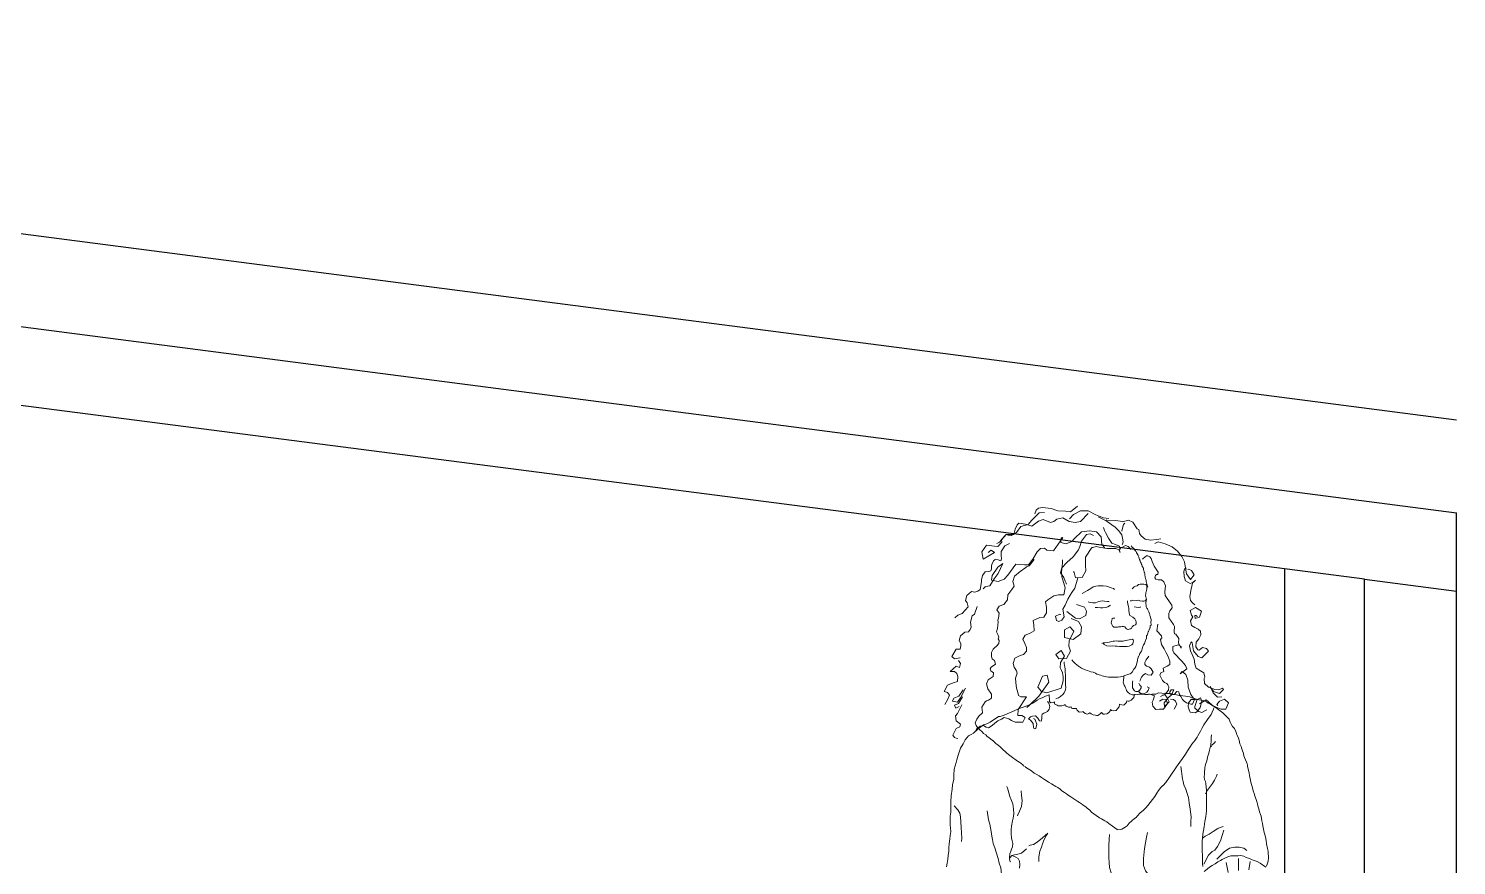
# Model space of a CAD drawing. Header units: centimetres. Extents: x 77721 to 213373, y -51694 to -17847.
# Drawn here: x 110781.8 to 110999.1, y -18732.7 to -18605.4 of the extents above; entities that cross this region are included whole.
import ezdxf

# ---------------------------------------------------------------- set-up
doc = ezdxf.new("R2010")
doc.units = ezdxf.units.CM
doc.header["$LTSCALE"] = 5
doc.header["$MEASUREMENT"] = 0
doc.layers.add('A-FURN', color=25, linetype='Continuous', lineweight=15, true_color=0xa46651)
doc.layers.add('KOTI', color=4, linetype='Continuous')

# ---------------------------------------------------------------- blocks, each defined once
blk = doc.blocks.new('PEOPLE11')
at = {"linetype": 'Continuous'}
for points in [[(-0.0264, 0.9938), (-0.0333, 0.987), (-0.0379, 0.9862), (-0.043, 0.9868), (-0.0486, 0.99), (-0.0537, 0.9891), (-0.0563, 0.987), (-0.0593, 0.9861), (-0.0658, 0.9886), (-0.0697, 0.9873), (-0.0756, 0.9829), (-0.0811, 0.9847), (-0.0868, 0.9855), (-0.0883, 0.984), (-0.09, 0.9803), (-0.091, 0.9769), (-0.0932, 0.9749), (-0.0962, 0.9751), (-0.0978, 0.9755), (-0.1019, 0.9714), (-0.1017, 0.969), (-0.105, 0.9651), (-0.1081, 0.9654), (-0.115, 0.9663), (-0.119, 0.9606), (-0.1179, 0.9542), (-0.1081, 0.9599), (-0.1109, 0.9621), (-0.1136, 0.9599)], [(-0.0646, 0.9947), (-0.0692, 0.9944), (-0.0756, 0.988), (-0.0787, 0.9844), (-0.0851, 0.9827), (-0.0888, 0.9775), (-0.0915, 0.9756), (-0.0977, 0.9756), (-0.1037, 0.9691), (-0.1058, 0.9677)], [(-0.0357, 1.0002), (-0.0418, 0.9953), (-0.0461, 0.9959), (-0.053, 0.9961), (-0.0587, 0.9982), (-0.0662, 0.999), (-0.0698, 0.9984), (-0.0717, 0.9969), (-0.0728, 0.9936)], [(-0.0087, 0.9896), (-0.0133, 0.99), (-0.0171, 0.9916), (-0.0198, 0.9928), (-0.0265, 0.9962), (-0.0331, 0.9963), (-0.0393, 0.9929), (-0.0427, 0.9893)], [(0.0031, 0.9666), (0.0034, 0.9673), (0.0039, 0.9694), (0.0034, 0.9723), (0.0026, 0.9754), (-0.0002, 0.9792), (-0.0032, 0.9819), (-0.006, 0.9839), (-0.01, 0.9868), (-0.0137, 0.9889), (-0.0178, 0.9909)], [(0.001, 0.9636), (0.0008, 0.9654), (-0.0027, 0.9668), (-0.0059, 0.9682), (-0.009, 0.9724), (-0.0114, 0.9773), (-0.0123, 0.9792), (-0.0131, 0.9816)], [(0.0031, 0.9869), (0.0013, 0.9873), (-0.0028, 0.9877), (-0.0068, 0.9875), (-0.0106, 0.988), (-0.0109, 0.9885)], [(0.0053, 0.9854), (0.0042, 0.9842), (0.0029, 0.9799), (0.0027, 0.9784)], [(0.0033, 0.9865), (0.0085, 0.9881), (0.0123, 0.9864), (0.0162, 0.9805), (0.0175, 0.9801), (0.0182, 0.9764), (0.0196, 0.9746), (0.023, 0.9717), (0.0277, 0.9707), (0.0331, 0.9712), (0.0367, 0.9718)], [(-0.012, 0.9641), (-0.0147, 0.9668), (-0.0151, 0.9736), (-0.0192, 0.9779), (-0.0254, 0.9788), (-0.0324, 0.978), (-0.0385, 0.9722), (-0.0406, 0.9696), (-0.0456, 0.9676), (-0.0504, 0.9688), (-0.0499, 0.9727), (-0.0485, 0.9731), (-0.0567, 0.9613), (-0.0625, 0.9619), (-0.0644, 0.9637), (-0.068, 0.9636), (-0.071, 0.9606), (-0.0746, 0.9541), (-0.0785, 0.9493), (-0.0818, 0.9492), (-0.0895, 0.9499), (-0.0965, 0.9404), (-0.0995, 0.9369), (-0.1048, 0.9347), (-0.1107, 0.9358), (-0.1101, 0.9399), (-0.1052, 0.9471), (-0.1007, 0.9504), (-0.1048, 0.9416), (-0.1084, 0.937), (-0.112, 0.9309), (-0.1155, 0.9305), (-0.1162, 0.9301), (-0.1178, 0.9283)], [(-0.0218, 0.9749), (-0.0248, 0.9762), (-0.0279, 0.9755), (-0.0322, 0.9697), (-0.0339, 0.9652), (-0.0348, 0.9624), (-0.0397, 0.9563), (-0.045, 0.9512), (-0.0493, 0.9466), (-0.0506, 0.9422), (-0.0478, 0.9383), (-0.0465, 0.9351), (-0.0458, 0.9334), (-0.0454, 0.9324)], [(0.0315, 0.9677), (0.0342, 0.9693), (0.0405, 0.9676), (0.0464, 0.9649), (0.0511, 0.9611), (0.0548, 0.9566), (0.0572, 0.952), (0.0579, 0.948), (0.059, 0.9413), (0.0625, 0.9365), (0.0657, 0.9405), (0.0634, 0.9444), (0.0607, 0.9454), (0.06, 0.9451)], [(-0.0948, 0.9678), (-0.0989, 0.9659), (-0.1021, 0.961), (-0.1022, 0.9574), (-0.1019, 0.9546), (-0.1026, 0.9527), (-0.1049, 0.9536), (-0.1074, 0.9538), (-0.1087, 0.9527), (-0.1103, 0.9497), (-0.1105, 0.9482), (-0.1105, 0.9457), (-0.1111, 0.944), (-0.1129, 0.9436), (-0.116, 0.9433), (-0.1183, 0.94), (-0.1193, 0.9363), (-0.1192, 0.9345), (-0.1203, 0.9279), (-0.1224, 0.9263), (-0.125, 0.9256), (-0.128, 0.9261), (-0.1319, 0.9225), (-0.1333, 0.9184), (-0.1318, 0.9162), (-0.1309, 0.9129), (-0.1361, 0.9071), (-0.1399, 0.9054), (-0.1424, 0.9032)], [(0.0109, 0.9659), (0.0118, 0.9645), (0.0131, 0.9635), (0.0137, 0.9624), (0.0138, 0.9623), (0.0144, 0.9616), (0.0146, 0.9615), (0.015, 0.9609), (0.0154, 0.9605), (0.0156, 0.9598), (0.0158, 0.9594), (0.0167, 0.9581), (0.0168, 0.9579), (0.017, 0.9572), (0.0171, 0.9564), (0.0174, 0.9558), (0.0177, 0.955), (0.0179, 0.9545), (0.0181, 0.9539), (0.0183, 0.9535), (0.0184, 0.953), (0.0187, 0.9527), (0.0187, 0.9524), (0.0191, 0.9515), (0.0194, 0.9507), (0.0197, 0.9501), (0.0197, 0.9501), (0.0199, 0.9497), (0.0201, 0.9494), (0.0202, 0.9492), (0.0203, 0.9486), (0.0203, 0.9483), (0.0204, 0.9478), (0.0206, 0.9476), (0.0209, 0.9473), (0.021, 0.9471), (0.0214, 0.9466), (0.0216, 0.9463), (0.0216, 0.9459), (0.0217, 0.9455), (0.0217, 0.9449), (0.0219, 0.9444), (0.022, 0.9441), (0.0222, 0.9435), (0.0222, 0.943), (0.0223, 0.9427), (0.0224, 0.9422), (0.0226, 0.9418), (0.0226, 0.9416), (0.0226, 0.9411), (0.0226, 0.9409), (0.0228, 0.9399), (0.0229, 0.9393), (0.023, 0.9389), (0.023, 0.9385), (0.0231, 0.9384), (0.0234, 0.9376), (0.0237, 0.9365), (0.0238, 0.936), (0.0238, 0.936), (0.0239, 0.9355), (0.0239, 0.9354), (0.024, 0.9349), (0.024, 0.9347), (0.0244, 0.9324), (0.0247, 0.9316), (0.0246, 0.9311), (0.0246, 0.9302), (0.0244, 0.9293), (0.0244, 0.9288), (0.0244, 0.9281), (0.0243, 0.9272), (0.0243, 0.9267), (0.024, 0.926), (0.0237, 0.925), (0.0237, 0.9244), (0.0234, 0.9225), (0.0242, 0.9191), (0.0238, 0.9193), (0.0238, 0.9183), (0.0238, 0.9175), (0.0237, 0.9166), (0.0237, 0.9153), (0.0239, 0.9141), (0.024, 0.9129), (0.024, 0.9128), (0.0245, 0.9117), (0.0251, 0.911), (0.0254, 0.9102), (0.0257, 0.9095), (0.0259, 0.909), (0.0263, 0.9083), (0.0268, 0.9067), (0.0271, 0.906), (0.0271, 0.906), (0.0272, 0.9053), (0.0274, 0.9047), (0.0279, 0.9026), (0.0282, 0.9017), (0.0281, 0.9007), (0.028, 0.8997), (0.0281, 0.8969), (0.0275, 0.8963), (0.0274, 0.8957), (0.0274, 0.8953), (0.0273, 0.8945), (0.0272, 0.8942), (0.0265, 0.8929), (0.0262, 0.8922), (0.0258, 0.8912), (0.0257, 0.8909), (0.0253, 0.89), (0.0249, 0.889), (0.0247, 0.8882), (0.0243, 0.8877), (0.0241, 0.8855), (0.0237, 0.8842), (0.0233, 0.8834), (0.0228, 0.8818), (0.0223, 0.8809), (0.0219, 0.8801), (0.0217, 0.8796), (0.0212, 0.8789), (0.0209, 0.8782), (0.0205, 0.8762), (0.02, 0.8751), (0.0197, 0.8743), (0.0191, 0.8732), (0.0185, 0.8722), (0.0181, 0.8713), (0.0177, 0.8704), (0.0171, 0.8693), (0.0169, 0.8689), (0.0164, 0.8667), (0.0161, 0.8647), (0.0149, 0.861), (0.014, 0.8595), (0.0132, 0.8585), (0.0117, 0.8561), (0.0109, 0.8552), (0.01, 0.8546), (0.0088, 0.8541), (0.0071, 0.8536), (0.0062, 0.8533), (0.0039, 0.8526), (0.0015, 0.852), (-0.0007, 0.8517), (-0.0036, 0.8516), (-0.0062, 0.8517), (-0.0079, 0.8517), (-0.0089, 0.8517), (-0.0105, 0.8518), (-0.0143, 0.8529), (-0.0159, 0.8533), (-0.0189, 0.8542), (-0.0201, 0.8552), (-0.0222, 0.8559), (-0.0242, 0.8564), (-0.0271, 0.8573), (-0.0291, 0.858), (-0.0323, 0.8594), (-0.035, 0.8613), (-0.0377, 0.8634), (-0.0394, 0.865), (-0.0406, 0.8666)], [(-0.0234, 0.9642), (-0.0288, 0.9558), (-0.0289, 0.9522), (-0.0288, 0.9488), (-0.0285, 0.9441), (-0.0318, 0.9384), (-0.0376, 0.9379), (-0.0388, 0.9425), (-0.0393, 0.9436)], [(0.0107, 0.9626), (0.0082, 0.9653), (0.0058, 0.966), (0.0016, 0.9638), (0.0008, 0.9623), (0.0011, 0.9604), (0.0012, 0.9603), (0.0002, 0.9623), (-0.0025, 0.9635), (-0.0056, 0.9635), (-0.01, 0.9635), (-0.0158, 0.9642), (-0.0197, 0.9653), (-0.0226, 0.9643), (-0.0231, 0.9643)], [(0.0208, 0.9541), (0.0214, 0.9548), (0.0242, 0.9572), (0.0253, 0.9572), (0.0272, 0.9562), (0.0282, 0.9547), (0.029, 0.9521), (0.0308, 0.9481), (0.0344, 0.9429), (0.0344, 0.9428), (0.0339, 0.941), (0.0329, 0.941), (0.0321, 0.9399), (0.0315, 0.9379), (0.0322, 0.9369), (0.0343, 0.9363), (0.0372, 0.9363), (0.0392, 0.9346), (0.0406, 0.9311), (0.0401, 0.9259), (0.0405, 0.9227), (0.0453, 0.9155), (0.0463, 0.9143), (0.0464, 0.9118), (0.0444, 0.9094), (0.0436, 0.9071), (0.0435, 0.9045), (0.0437, 0.9031), (0.0477, 0.8973), (0.0484, 0.8956), (0.0483, 0.8912), (0.0486, 0.8892), (0.0496, 0.8889), (0.0522, 0.8853), (0.0519, 0.8813), (0.0544, 0.8768), (0.0544, 0.8782), (0.0516, 0.8797), (0.0472, 0.8783), (0.0472, 0.8747), (0.048, 0.8728), (0.0549, 0.8655), (0.058, 0.8617), (0.0591, 0.8588), (0.0533, 0.8544), (0.0553, 0.8567), (0.0585, 0.8539), (0.06, 0.849), (0.0605, 0.8429), (0.0626, 0.8366), (0.0647, 0.8338), (0.0673, 0.8319)], [(-0.1224, 0.8081), (-0.1227, 0.808), (-0.124, 0.8096), (-0.1247, 0.8118), (-0.1234, 0.8152), (-0.1216, 0.8177), (-0.1183, 0.8205), (-0.1183, 0.8208), (-0.119, 0.8255), (-0.1162, 0.8301), (-0.1148, 0.8311), (-0.1132, 0.8317), (-0.1106, 0.8335), (-0.1107, 0.8369), (-0.1137, 0.8416), (-0.115, 0.8459), (-0.1134, 0.8494), (-0.109, 0.8521), (-0.1087, 0.8553), (-0.1111, 0.8572), (-0.1116, 0.8589), (-0.1108, 0.8604), (-0.107, 0.863), (-0.1081, 0.866), (-0.1098, 0.8672), (-0.1101, 0.8675), (-0.1105, 0.8696), (-0.1107, 0.871), (-0.1105, 0.8731), (-0.109, 0.8759), (-0.1083, 0.8767), (-0.1059, 0.8788), (-0.1042, 0.8809), (-0.1038, 0.8834), (-0.1047, 0.8849), (-0.1042, 0.8865), (-0.105, 0.8887), (-0.1061, 0.8911), (-0.1054, 0.8938), (-0.1047, 0.8996), (-0.1052, 0.9012), (-0.1046, 0.903), (-0.1038, 0.9074), (-0.1059, 0.9101), (-0.1038, 0.9134), (-0.0999, 0.9149), (-0.0968, 0.9188), (-0.0963, 0.9232), (-0.0929, 0.9279), (-0.0908, 0.9308), (-0.0921, 0.9347), (-0.0906, 0.9395), (-0.0856, 0.9435), (-0.0806, 0.947), (-0.0802, 0.9476), (-0.0779, 0.9483), (-0.0736, 0.9538)], [(-0.1246, 0.8045), (-0.1237, 0.8063), (-0.1204, 0.8091), (-0.1175, 0.8096), (-0.1152, 0.8083), (-0.1131, 0.8075), (-0.11, 0.8097), (-0.1078, 0.8117), (-0.1052, 0.8136), (-0.1019, 0.8152), (-0.0997, 0.8167), (-0.0954, 0.8155), (-0.0933, 0.814), (-0.0899, 0.8125), (-0.0862, 0.8124), (-0.0832, 0.8126), (-0.0813, 0.8167), (-0.0842, 0.8183), (-0.0876, 0.8182), (-0.0875, 0.8236), (-0.0802, 0.8346), (-0.0852, 0.8346), (-0.0872, 0.8358), (-0.0881, 0.8395), (-0.0889, 0.842), (-0.0893, 0.847), (-0.0897, 0.8509), (-0.0884, 0.8552), (-0.0888, 0.8572), (-0.0908, 0.8603), (-0.0916, 0.8634), (-0.0904, 0.8682), (-0.0856, 0.8706), (-0.0829, 0.8713), (-0.0801, 0.8741), (-0.0801, 0.8775), (-0.0817, 0.8808), (-0.0834, 0.8846), (-0.0812, 0.8881), (-0.0776, 0.8896), (-0.0735, 0.892), (-0.0738, 0.8971), (-0.0743, 0.9009), (-0.0687, 0.9034), (-0.0652, 0.9037), (-0.0627, 0.9076), (-0.0627, 0.9124), (-0.0635, 0.9171), (-0.0617, 0.9188), (-0.0563, 0.9224), (-0.0522, 0.9233), (-0.0495, 0.9231), (-0.0476, 0.9232), (-0.0464, 0.9293), (-0.0478, 0.9334), (-0.0495, 0.9387), (-0.0496, 0.9423), (-0.0494, 0.946), (-0.0488, 0.9507), (-0.0489, 0.9537)], [(0.0662, 0.9144), (0.0645, 0.9159), (0.0623, 0.9183), (0.0619, 0.9218), (0.063, 0.9285), (0.0632, 0.9292), (0.0638, 0.9321), (0.0644, 0.9338), (0.0667, 0.9359), (0.0649, 0.9341), (0.062, 0.9331), (0.0581, 0.9355), (0.0569, 0.9391), (0.0567, 0.9436), (0.0573, 0.9455), (0.0578, 0.9462), (0.0589, 0.9465)], [(-0.0354, 0.9379), (-0.0382, 0.9291), (-0.0408, 0.9251), (-0.0422, 0.923), (-0.0441, 0.9195), (-0.0464, 0.9143), (-0.0486, 0.9107), (-0.0475, 0.9041), (-0.0495, 0.9011), (-0.0519, 0.9001), (-0.054, 0.901), (-0.0548, 0.9047), (-0.0513, 0.9064), (-0.0503, 0.906)], [(-0.0037, 0.9279), (-0.0045, 0.9286), (-0.0066, 0.9294), (-0.0088, 0.9302), (-0.0106, 0.9308), (-0.0134, 0.9311), (-0.0153, 0.9311), (-0.0177, 0.931), (-0.0199, 0.9308), (-0.0223, 0.93), (-0.0242, 0.9286), (-0.027, 0.9269), (-0.0291, 0.9258), (-0.0317, 0.9244)], [(0.0252, 0.9298), (0.025, 0.9308), (0.0246, 0.9312), (0.0237, 0.9323), (0.022, 0.9325), (0.0204, 0.9326), (0.0186, 0.9324), (0.0171, 0.9321), (0.0161, 0.9311), (0.0147, 0.9308), (0.0135, 0.93), (0.0127, 0.9292), (0.0118, 0.9284)], [(0.01, 0.9181), (0.011, 0.9181), (0.0123, 0.9185), (0.0158, 0.9184), (0.0173, 0.9185), (0.0184, 0.9181), (0.0207, 0.9177), (0.0218, 0.9176), (0.0231, 0.9181), (0.0242, 0.919)], [(-0.1229, 0.913), (-0.1253, 0.9064), (-0.1274, 0.9048), (-0.1288, 0.8994), (-0.1283, 0.8951), (-0.1291, 0.8931), (-0.1306, 0.891), (-0.1339, 0.8907), (-0.1375, 0.8875), (-0.1388, 0.8836), (-0.1372, 0.881), (-0.1371, 0.8789), (-0.1379, 0.8759), (-0.1412, 0.8759), (-0.1452, 0.8696), (-0.1428, 0.8676), (-0.1381, 0.8683), (-0.1379, 0.8685)], [(-0.0366, 0.9148), (-0.0298, 0.9125), (-0.0279, 0.9089), (-0.0285, 0.9053), (-0.034, 0.9023), (-0.0376, 0.9028), (-0.0426, 0.9066), (-0.0452, 0.9086)], [(-0.0082, 0.9175), (-0.0097, 0.9175), (-0.0122, 0.9178), (-0.0144, 0.9181), (-0.0172, 0.9173), (-0.0202, 0.9161), (-0.0225, 0.9162), (-0.0249, 0.9165), (-0.0265, 0.917)], [(-0.007, 0.9141), (-0.0094, 0.9128), (-0.0111, 0.9123), (-0.0139, 0.912), (-0.0159, 0.9119), (-0.0184, 0.9121), (-0.0204, 0.9121)], [(0.0076, 0.918), (0.0078, 0.9167), (0.008, 0.9154), (0.0083, 0.9138), (0.0084, 0.9131), (0.0087, 0.9112), (0.0088, 0.9098), (0.009, 0.9074), (0.0097, 0.9052), (0.0104, 0.9049), (0.0124, 0.9037), (0.0139, 0.9022), (0.0148, 0.9007), (0.0152, 0.8996), (0.0153, 0.898), (0.0145, 0.8971), (0.0129, 0.8966), (0.0118, 0.8954), (0.011, 0.8942), (0.0103, 0.8937), (0.0092, 0.8933), (0.0083, 0.8931), (0.0079, 0.8932), (0.0068, 0.8935), (0.0063, 0.8942), (0.0054, 0.8955), (0.0041, 0.8956), (0.003, 0.8956), (0.0018, 0.8954), (-0.0001, 0.8953), (-0.001, 0.8952), (-0.002, 0.8951), (-0.0041, 0.895), (-0.0049, 0.8957), (-0.0052, 0.8958), (-0.0061, 0.8974), (-0.0064, 0.8988), (-0.0063, 0.9), (-0.0057, 0.9024), (-0.0049, 0.9029), (-0.0042, 0.9029), (-0.0034, 0.9028)], [(0.0134, 0.9127), (0.0151, 0.9125), (0.0173, 0.9123), (0.0186, 0.9125), (0.019, 0.9127)], [(0.0896, 0.8346), (0.0859, 0.8342), (0.0821, 0.838), (0.0794, 0.8439), (0.0802, 0.8423), (0.0825, 0.8393), (0.0875, 0.8374), (0.0911, 0.8409), (0.0903, 0.8421), (0.0872, 0.8407), (0.0836, 0.841), (0.0781, 0.8429), (0.0746, 0.8461), (0.0744, 0.8505), (0.075, 0.8515), (0.0739, 0.8554), (0.071, 0.8572), (0.0673, 0.8594), (0.0661, 0.8628), (0.0655, 0.8674), (0.0638, 0.8713), (0.0624, 0.8746), (0.0617, 0.8788), (0.063, 0.8823), (0.0639, 0.8816), (0.0651, 0.8745), (0.0691, 0.8695), (0.0722, 0.8684), (0.078, 0.8741), (0.0762, 0.8766), (0.0728, 0.8775), (0.07, 0.8751), (0.0687, 0.8753), (0.067, 0.8781), (0.0673, 0.8821), (0.0696, 0.8849), (0.0715, 0.8885), (0.0712, 0.8915), (0.0691, 0.8934), (0.0662, 0.8947), (0.0633, 0.8965), (0.0623, 0.9007), (0.0644, 0.9041), (0.0633, 0.9054), (0.0621, 0.9097), (0.0669, 0.9123), (0.072, 0.909), (0.0703, 0.9037), (0.0666, 0.9026), (0.0662, 0.9053), (0.0672, 0.9051), (0.0685, 0.9043)], [(-0.0413, 0.9025), (-0.0348, 0.8999), (-0.0322, 0.8953), (-0.0329, 0.8892), (-0.0397, 0.8844), (-0.0471, 0.886), (-0.0471, 0.8928), (-0.0424, 0.8954), (-0.0389, 0.8915), (-0.0432, 0.8832), (-0.0434, 0.8785), (-0.042, 0.8741), (-0.0454, 0.8679), (-0.0519, 0.8675), (-0.0546, 0.8712), (-0.0501, 0.8748), (-0.047, 0.87), (-0.0505, 0.8643), (-0.0508, 0.8597), (-0.0498, 0.8574), (-0.0489, 0.8553), (-0.0483, 0.852), (-0.0482, 0.8485), (-0.0499, 0.842), (-0.0625, 0.8379), (-0.067, 0.8392), (-0.0702, 0.8429), (-0.0662, 0.8526), (-0.0621, 0.8534), (-0.0606, 0.8472), (-0.0693, 0.835), (-0.0774, 0.8272), (-0.0798, 0.8252)], [(0.0381, 0.836), (0.0402, 0.8366), (0.0434, 0.8403), (0.0435, 0.8433), (0.0428, 0.8449), (0.0418, 0.846), (0.0399, 0.847), (0.0382, 0.8488), (0.0358, 0.8535), (0.0365, 0.8554), (0.0391, 0.8567), (0.0387, 0.8594), (0.0421, 0.8613), (0.0446, 0.8626), (0.0445, 0.8654), (0.0426, 0.8701), (0.0412, 0.8728), (0.0395, 0.8762), (0.0373, 0.88), (0.0364, 0.8845), (0.0374, 0.8859), (0.0373, 0.8876), (0.0333, 0.8919), (0.0339, 0.8978)], [(-0.0146, 0.881), (-0.0135, 0.8814), (-0.0124, 0.8816), (-0.0097, 0.8819), (-0.0082, 0.8821), (-0.0061, 0.8826), (-0.0048, 0.8829), (-0.0036, 0.883), (-0.0017, 0.8831), (-0.0008, 0.883), (0.0002, 0.8829), (0.0014, 0.8829), (0.0031, 0.8829), (0.0039, 0.883), (0.0057, 0.8834), (0.0077, 0.8837), (0.0106, 0.8843), (0.0121, 0.8848), (0.0126, 0.8841), (0.0128, 0.8832), (0.0126, 0.882), (0.0123, 0.8807), (0.0115, 0.8798), (0.0104, 0.8792), (0.009, 0.8786), (0.0075, 0.8784), (0.0067, 0.8783), (0.0047, 0.8782), (0.0035, 0.8782), (0.0007, 0.8783), (-0.0013, 0.8785), (-0.003, 0.8787), (-0.0054, 0.8788), (-0.0073, 0.8787), (-0.0103, 0.879), (-0.0127, 0.8799), (-0.0135, 0.8814)], [(0.0261, 0.8698), (0.0238, 0.8667), (0.0226, 0.8644), (0.0226, 0.8627), (0.0243, 0.8613), (0.0267, 0.8604), (0.0282, 0.8589), (0.0301, 0.8561), (0.0281, 0.8535), (0.0253, 0.8538), (0.0234, 0.8548), (0.0214, 0.8535), (0.0199, 0.8517), (0.0193, 0.8505), (0.0191, 0.8492), (0.0185, 0.8481)], [(-0.1392, 0.8661), (-0.1374, 0.8635), (-0.1385, 0.8599), (-0.1414, 0.8611), (-0.1466, 0.8566), (-0.1428, 0.8565), (-0.1406, 0.8549), (-0.1399, 0.8521), (-0.1402, 0.848), (-0.1439, 0.8467), (-0.1487, 0.8446), (-0.1518, 0.8393), (-0.1489, 0.8382), (-0.147, 0.8361), (-0.1485, 0.8324), (-0.1511, 0.8278)], [(-0.0473, 0.8649), (-0.0473, 0.8635), (-0.0471, 0.8617), (-0.0469, 0.8606), (-0.0466, 0.8586), (-0.0464, 0.856), (-0.0463, 0.8537), (-0.0461, 0.8494), (-0.0461, 0.848), (-0.0461, 0.8444), (-0.046, 0.8429), (-0.0462, 0.8405), (-0.0474, 0.838), (-0.0486, 0.8367), (-0.0505, 0.8348), (-0.0524, 0.8336), (-0.0547, 0.8327)], [(0.0045, 0.8524), (0.0045, 0.852), (0.0044, 0.8508), (0.0043, 0.8499), (0.0041, 0.8485), (0.004, 0.8473), (0.0043, 0.8463), (0.0049, 0.8448), (0.0053, 0.8438), (0.0059, 0.8425), (0.006, 0.8423), (0.0065, 0.8411), (0.0068, 0.8399), (0.0078, 0.8388), (0.0082, 0.8384), (0.0098, 0.8372), (0.011, 0.8367), (0.0121, 0.8363), (0.0125, 0.8362), (0.014, 0.8364), (0.016, 0.8367), (0.0174, 0.8368), (0.0199, 0.8369), (0.0227, 0.8367), (0.0242, 0.8367), (0.025, 0.8367), (0.0255, 0.8367), (0.0287, 0.8368), (0.0322, 0.8369), (0.0339, 0.8377), (0.0349, 0.8379), (0.0375, 0.8378), (0.0411, 0.8375), (0.045, 0.8373), (0.0483, 0.8365), (0.0502, 0.8362), (0.0525, 0.8358), (0.0558, 0.8355), (0.058, 0.835), (0.0596, 0.8347), (0.0619, 0.8344), (0.0636, 0.8338), (0.0654, 0.8332), (0.0676, 0.8324), (0.07, 0.832), (0.0734, 0.8313), (0.0762, 0.8301), (0.0778, 0.8291), (0.0791, 0.8285), (0.0811, 0.8272), (0.0838, 0.8256), (0.0858, 0.8241), (0.0881, 0.8224), (0.0906, 0.8206), (0.0924, 0.819), (0.0941, 0.8172), (0.0959, 0.815), (0.097, 0.8126), (0.0979, 0.8109), (0.0989, 0.8087), (0.1007, 0.807), (0.1017, 0.8043), (0.1023, 0.8026), (0.1027, 0.8015), (0.1038, 0.7996), (0.1046, 0.7969), (0.1052, 0.7938), (0.1064, 0.7913), (0.107, 0.7894), (0.1075, 0.7876), (0.1083, 0.7861), (0.1085, 0.7852), (0.1089, 0.7832), (0.1095, 0.7818), (0.1101, 0.7797), (0.1111, 0.7778), (0.1117, 0.7762), (0.112, 0.7751), (0.1121, 0.7739), (0.1122, 0.7731), (0.1129, 0.7704), (0.1133, 0.7684), (0.1137, 0.7663), (0.1141, 0.7647), (0.1145, 0.7621), (0.1146, 0.7618), (0.1153, 0.7591), (0.1159, 0.7567), (0.1169, 0.7528), (0.1178, 0.7504), (0.1184, 0.7484), (0.1186, 0.7477), (0.1199, 0.7443), (0.1206, 0.7416), (0.1209, 0.7398), (0.1219, 0.7372), (0.1225, 0.7346), (0.1233, 0.7323), (0.1238, 0.7308), (0.1243, 0.7268), (0.125, 0.7243), (0.1254, 0.7223), (0.126, 0.7196), (0.1266, 0.7167), (0.1276, 0.7128), (0.1282, 0.7098), (0.1286, 0.7067), (0.1295, 0.7027), (0.1299, 0.7003), (0.1299, 0.6994), (0.1302, 0.6945), (0.1298, 0.6916), (0.1285, 0.6874)], [(0.0122, 0.8485), (0.012, 0.8476), (0.012, 0.8448), (0.012, 0.8423), (0.0125, 0.8416), (0.0138, 0.8397), (0.0148, 0.8393), (0.0167, 0.8391), (0.0182, 0.8399), (0.0194, 0.8424), (0.0196, 0.8436), (0.0185, 0.8446), (0.0175, 0.8463)], [(-0.1498, 0.6867), (-0.1492, 0.6901), (-0.1486, 0.6934), (-0.1482, 0.6967), (-0.1477, 0.7004), (-0.1477, 0.7032), (-0.1474, 0.7067), (-0.1469, 0.7111), (-0.1466, 0.714), (-0.146, 0.7174), (-0.1463, 0.7203), (-0.1464, 0.7233), (-0.1465, 0.7267), (-0.1464, 0.7309), (-0.146, 0.7344), (-0.1458, 0.736), (-0.1459, 0.7397), (-0.1459, 0.7435), (-0.1456, 0.7485), (-0.1449, 0.7542), (-0.1444, 0.758), (-0.1434, 0.7631), (-0.1432, 0.7664), (-0.1429, 0.7716), (-0.1414, 0.7774), (-0.1408, 0.7799), (-0.1395, 0.7837), (-0.1374, 0.7898), (-0.1353, 0.7936), (-0.1335, 0.7972), (-0.1307, 0.8007), (-0.1282, 0.8019), (-0.1261, 0.8031), (-0.1221, 0.8068), (-0.1176, 0.8101), (-0.1145, 0.8111), (-0.1118, 0.8125), (-0.1045, 0.8174), (-0.103, 0.8175), (-0.0997, 0.8187), (-0.0948, 0.8206), (-0.0909, 0.8225), (-0.0864, 0.8245), (-0.0814, 0.8261), (-0.0779, 0.8275), (-0.0745, 0.8291), (-0.073, 0.8302), (-0.0709, 0.8316), (-0.0689, 0.8327), (-0.0666, 0.8337), (-0.0636, 0.8351), (-0.0603, 0.8363), (-0.0603, 0.8347), (-0.0602, 0.833), (-0.0601, 0.8306), (-0.059, 0.8292), (-0.057, 0.8296), (-0.0559, 0.8301), (-0.0558, 0.829), (-0.0555, 0.8282), (-0.0534, 0.8272), (-0.0526, 0.8268), (-0.0516, 0.8268), (-0.0494, 0.8267), (-0.0475, 0.8272), (-0.0464, 0.8278), (-0.046, 0.8268), (-0.0456, 0.8265), (-0.0437, 0.8256), (-0.0419, 0.8255), (-0.0414, 0.8257), (-0.041, 0.8247), (-0.0401, 0.8243), (-0.038, 0.8243), (-0.0366, 0.8245), (-0.0363, 0.8231), (-0.0344, 0.8212), (-0.0317, 0.8214), (-0.031, 0.8218), (-0.0309, 0.8215), (-0.0291, 0.8201), (-0.0283, 0.8199), (-0.0272, 0.8195), (-0.026, 0.82), (-0.0252, 0.8205), (-0.0246, 0.8202), (-0.024, 0.8198), (-0.0222, 0.8189), (-0.0201, 0.8185), (-0.0193, 0.8184), (-0.0181, 0.8183), (-0.0172, 0.8189), (-0.0157, 0.82), (-0.0149, 0.8209), (-0.0142, 0.8201), (-0.0134, 0.8196), (-0.0123, 0.8194), (-0.0102, 0.8197), (-0.009, 0.8206), (-0.0078, 0.8219), (-0.0072, 0.8234), (-0.0062, 0.8228), (-0.0049, 0.8224), (-0.0029, 0.8227), (-0.0023, 0.8227), (-0.0013, 0.8239), (0.0003, 0.8259), (0.0007, 0.8281), (0.0027, 0.8275), (0.0042, 0.8272), (0.0047, 0.8275), (0.0062, 0.829), (0.0067, 0.8296), (0.007, 0.8312), (0.0081, 0.8308), (0.009, 0.8309), (0.0107, 0.8316), (0.0117, 0.8325), (0.0132, 0.8341), (0.0135, 0.8353), (0.0141, 0.8369)], [(-0.1353, 0.8406), (-0.139, 0.8351), (-0.1432, 0.8335), (-0.1446, 0.8307), (-0.14, 0.8298), (-0.1376, 0.8336), (-0.1333, 0.8421)], [(-0.1357, 0.8344), (-0.1392, 0.8288), (-0.1427, 0.8272), (-0.1417, 0.8247), (-0.1386, 0.8261)], [(0.0176, 0.8399), (0.0177, 0.8387), (0.0199, 0.8372), (0.0223, 0.8374), (0.0246, 0.8386), (0.0256, 0.8401), (0.0264, 0.8423), (0.0248, 0.8431)], [(0.0263, 0.837), (0.0312, 0.8355), (0.0301, 0.8315), (0.0292, 0.8298), (0.0296, 0.8265), (0.0323, 0.8236), (0.0354, 0.8239), (0.039, 0.8239), (0.0423, 0.8286), (0.0412, 0.8322), (0.0384, 0.8325), (0.0355, 0.8309)], [(0.0364, 0.8349), (0.0402, 0.8365), (0.0421, 0.8337), (0.044, 0.8301), (0.0399, 0.8262), (0.0395, 0.8293), (0.0431, 0.8336), (0.046, 0.8363), (0.0479, 0.8407), (0.0455, 0.8407), (0.0444, 0.839), (0.0445, 0.8373), (0.0456, 0.8366), (0.0481, 0.8367), (0.0506, 0.8391), (0.0523, 0.8389), (0.0527, 0.8372), (0.0539, 0.8347), (0.0554, 0.8322), (0.0569, 0.8308), (0.059, 0.8293), (0.0628, 0.8282), (0.0643, 0.8282), (0.0658, 0.8323), (0.063, 0.8323), (0.0606, 0.8294), (0.0605, 0.8259), (0.0614, 0.8232), (0.062, 0.8213), (0.0668, 0.8206), (0.0685, 0.8221), (0.0707, 0.8254), (0.0723, 0.8307), (0.071, 0.8336), (0.0683, 0.8322), (0.0661, 0.8262), (0.0662, 0.8248), (0.0697, 0.8218), (0.0722, 0.821), (0.075, 0.8224), (0.0765, 0.8232)], [(0.045, 0.8324), (0.0476, 0.8322), (0.0495, 0.8307), (0.0506, 0.8283), (0.0483, 0.8239)], [(0.0702, 0.8284), (0.076, 0.832), (0.0784, 0.8299), (0.0813, 0.8272), (0.0854, 0.8252), (0.089, 0.8237), (0.0931, 0.8239), (0.0956, 0.8294), (0.0919, 0.8325), (0.0877, 0.8308), (0.0853, 0.828), (0.0863, 0.8271)], [(-0.1364, 0.8277), (-0.1401, 0.82), (-0.1419, 0.818), (-0.1412, 0.8136), (-0.1374, 0.8107), (-0.138, 0.8086), (-0.1413, 0.807), (-0.1442, 0.8011), (-0.1427, 0.7992), (-0.1413, 0.7986), (-0.1399, 0.7984)], [(-0.1212, 0.8063), (-0.1188, 0.8041), (-0.1174, 0.8028), (-0.1156, 0.8014), (-0.1143, 0.8002), (-0.1128, 0.7991), (-0.1096, 0.7966), (-0.1093, 0.7965), (-0.1081, 0.7951), (-0.1067, 0.794), (-0.1049, 0.7924), (-0.103, 0.7912), (-0.1019, 0.7899), (-0.1005, 0.7886), (-0.0987, 0.787), (-0.0972, 0.7856), (-0.0957, 0.7843), (-0.0935, 0.7827), (-0.0922, 0.7818), (-0.089, 0.7795), (-0.087, 0.7781), (-0.0861, 0.7777), (-0.0848, 0.7767), (-0.0833, 0.7753), (-0.0827, 0.7746), (-0.0814, 0.7739), (-0.081, 0.7735), (-0.0788, 0.7719), (-0.0758, 0.7702), (-0.0734, 0.7683), (-0.0717, 0.7674), (-0.0691, 0.7658), (-0.0671, 0.7645), (-0.0655, 0.7634), (-0.0644, 0.7626), (-0.0612, 0.7607), (-0.0603, 0.7601), (-0.0583, 0.7589), (-0.0546, 0.7565), (-0.053, 0.7556), (-0.0509, 0.7543), (-0.0497, 0.7532), (-0.0485, 0.7523), (-0.0472, 0.7515), (-0.0455, 0.7501), (-0.0443, 0.7494), (-0.0432, 0.7485), (-0.0416, 0.7476), (-0.0399, 0.7466), (-0.0354, 0.7436), (-0.0342, 0.7428), (-0.0323, 0.7415), (-0.0308, 0.7404), (-0.0285, 0.7388), (-0.0273, 0.7378), (-0.0251, 0.7359), (-0.0235, 0.7344), (-0.0217, 0.7329), (-0.0196, 0.7313), (-0.0167, 0.7294), (-0.0149, 0.7284), (-0.012, 0.7269), (-0.0103, 0.7259), (-0.0085, 0.7245), (-0.0055, 0.7222), (-0.0013, 0.7193), (-0.0008, 0.719), (0.002, 0.7192), (0.0028, 0.7196), (0.0043, 0.7203), (0.0057, 0.7213), (0.0073, 0.7225), (0.0091, 0.7246), (0.0113, 0.7267), (0.0117, 0.7271), (0.0136, 0.7287), (0.0151, 0.7298), (0.0162, 0.7309), (0.0187, 0.7337), (0.0198, 0.7346), (0.0217, 0.736), (0.0235, 0.7381), (0.0254, 0.74), (0.0274, 0.7426), (0.0295, 0.7453), (0.0313, 0.748), (0.0331, 0.7509), (0.0346, 0.7532), (0.0367, 0.7557), (0.0385, 0.7576), (0.0386, 0.7576), (0.0409, 0.7602), (0.0441, 0.7647), (0.046, 0.7674), (0.0486, 0.771), (0.0503, 0.7737), (0.0531, 0.7778), (0.0555, 0.7809), (0.0582, 0.7846), (0.0598, 0.7875), (0.0622, 0.791), (0.0636, 0.7933), (0.0664, 0.7969), (0.0683, 0.7995), (0.0689, 0.8006), (0.071, 0.8047), (0.0722, 0.807), (0.0741, 0.8102), (0.0773, 0.8147), (0.0803, 0.8191), (0.0814, 0.8212), (0.0824, 0.8239), (0.0827, 0.8251)], [(-0.062, 0.8304), (-0.0606, 0.829), (-0.06, 0.826), (-0.0603, 0.8237), (-0.0619, 0.8218), (-0.0652, 0.8202), (-0.0665, 0.8194), (-0.0669, 0.8178), (-0.0669, 0.8153), (-0.0674, 0.8134), (-0.0689, 0.8136), (-0.0704, 0.8159), (-0.0723, 0.818), (-0.0749, 0.8176), (-0.0767, 0.8172), (-0.0784, 0.8154), (-0.0768, 0.8143), (-0.0744, 0.8114), (-0.0742, 0.808), (-0.0736, 0.8068), (-0.072, 0.8069), (-0.0713, 0.8107), (-0.073, 0.815), (-0.0741, 0.8158)], [(0.0731, 0.6871), (0.0728, 0.6895), (0.0728, 0.692), (0.073, 0.6947), (0.073, 0.697), (0.0727, 0.7003), (0.0726, 0.7027), (0.0726, 0.7062), (0.0726, 0.7092), (0.0728, 0.7117), (0.0732, 0.7151), (0.0737, 0.7183), (0.0743, 0.7216), (0.0749, 0.7261), (0.0754, 0.7287), (0.0757, 0.7309), (0.0761, 0.7326), (0.0762, 0.7356), (0.0763, 0.7381), (0.0764, 0.7424), (0.0764, 0.7455), (0.0764, 0.7476), (0.0764, 0.7524), (0.0762, 0.7535), (0.076, 0.756), (0.0757, 0.7591), (0.0755, 0.7609), (0.0747, 0.7627), (0.0743, 0.765), (0.0745, 0.7674), (0.0747, 0.7686), (0.0749, 0.7729), (0.0753, 0.7746), (0.0758, 0.7766), (0.0763, 0.7781), (0.0768, 0.7802), (0.0771, 0.7822), (0.0777, 0.7838), (0.0783, 0.7856), (0.0789, 0.7881), (0.0795, 0.7905), (0.08, 0.7927), (0.0803, 0.7963), (0.0804, 0.7988), (0.0807, 0.8016)], [(0.0804, 0.791), (0.0814, 0.7927), (0.0831, 0.7944), (0.0841, 0.7956)], [(0.054, 0.7739), (0.0545, 0.7698), (0.0553, 0.7654), (0.0555, 0.7632), (0.056, 0.7609), (0.0567, 0.758), (0.0583, 0.7544), (0.0596, 0.7505), (0.0607, 0.7469), (0.0614, 0.7424), (0.0622, 0.7368), (0.0629, 0.7302), (0.0628, 0.7261), (0.0626, 0.7217)], [(0.0756, 0.7502), (0.0773, 0.7534), (0.0788, 0.7556), (0.0815, 0.7591), (0.0834, 0.7621), (0.0849, 0.7656), (0.0856, 0.7674)], [(-0.094, 0.6912), (-0.0943, 0.6913), (-0.0948, 0.6935), (-0.095, 0.6952), (-0.0947, 0.698), (-0.0939, 0.7005), (-0.0931, 0.702), (-0.0922, 0.7041), (-0.0921, 0.707), (-0.0925, 0.7094), (-0.0932, 0.712), (-0.0936, 0.7155), (-0.0936, 0.7193), (-0.0933, 0.7222), (-0.0924, 0.7267), (-0.0918, 0.7291), (-0.0912, 0.7327), (-0.0915, 0.737), (-0.0921, 0.7415), (-0.0931, 0.7445), (-0.0945, 0.748), (-0.0963, 0.7544), (-0.0973, 0.7566)], [(-0.088, 0.7312), (-0.0877, 0.732), (-0.0863, 0.7353), (-0.0846, 0.7391), (-0.084, 0.7445), (-0.0846, 0.7487), (-0.0847, 0.7529)], [(-0.143, 0.7397), (-0.1397, 0.7363), (-0.1382, 0.7335), (-0.1376, 0.7303), (-0.1373, 0.7259), (-0.137, 0.721), (-0.1364, 0.7117), (-0.1367, 0.7088)], [(-0.092, 0.6564), (-0.0932, 0.6588), (-0.0941, 0.6605), (-0.0955, 0.6626), (-0.0971, 0.6652), (-0.098, 0.6669), (-0.0995, 0.6702), (-0.1004, 0.6734), (-0.1013, 0.6768), (-0.1019, 0.6805), (-0.1026, 0.6859), (-0.1038, 0.69), (-0.1047, 0.6939), (-0.1064, 0.6994), (-0.1078, 0.7034), (-0.109, 0.7071), (-0.1097, 0.7105), (-0.1104, 0.7134), (-0.111, 0.7175), (-0.1121, 0.7238), (-0.1131, 0.7276), (-0.1144, 0.7354)], [(0.073, 0.7117), (0.0753, 0.7135), (0.0786, 0.7151), (0.0821, 0.7175), (0.0861, 0.7202), (0.0882, 0.7209), (0.0909, 0.7219)], [(-0.0782, 0.7051), (-0.078, 0.7051), (-0.0769, 0.7055), (-0.0742, 0.7063), (-0.0709, 0.7083), (-0.0661, 0.7119), (-0.0617, 0.7159), (-0.0627, 0.7142), (-0.0647, 0.7105), (-0.0662, 0.7067), (-0.0671, 0.704), (-0.0686, 0.7005), (-0.0693, 0.6954), (-0.0694, 0.6922), (-0.0694, 0.6913)], [(-0.008, 0.7149), (-0.0084, 0.7108), (-0.0086, 0.7053), (-0.0086, 0.701), (-0.0085, 0.6947), (-0.0084, 0.6904), (-0.0079, 0.6863), (-0.0066, 0.6816), (-0.0047, 0.6762), (-0.0038, 0.6715), (-0.0031, 0.6648), (-0.0029, 0.6612), (-0.005, 0.6525), (-0.006, 0.6496), (-0.0076, 0.6467)], [(0.025, 0.7167), (0.0242, 0.7125), (0.0232, 0.7076), (0.0223, 0.7026), (0.0217, 0.6941), (0.0215, 0.6878), (0.0232, 0.6834), (0.0263, 0.6796), (0.0276, 0.6745), (0.0292, 0.6672), (0.0298, 0.661), (0.0302, 0.6515), (0.0297, 0.6485)], [(0.0741, 0.689), (0.078, 0.6968), (0.0813, 0.7), (0.0835, 0.7012), (0.0859, 0.7044), (0.0884, 0.7094), (0.09, 0.7141), (0.0915, 0.7186)], [(-0.0863, 0.6856), (-0.086, 0.6888), (-0.0862, 0.6918), (-0.0875, 0.6939), (-0.0895, 0.6952), (-0.0915, 0.6961), (-0.093, 0.6967)], [(-0.0945, 0.6946), (-0.0929, 0.6965), (-0.0906, 0.6973), (-0.0876, 0.6979), (-0.0845, 0.6988), (-0.0801, 0.7023)], [(0.1229, 0.6899), (0.1204, 0.6913), (0.1178, 0.6922), (0.116, 0.693), (0.1136, 0.694), (0.1107, 0.695), (0.1087, 0.6961), (0.106, 0.6965), (0.1039, 0.6964), (0.1012, 0.6964), (0.0975, 0.6962), (0.0949, 0.6955), (0.0918, 0.6939), (0.0899, 0.6931), (0.0886, 0.6923), (0.0861, 0.6911), (0.0838, 0.6894), (0.0812, 0.6878), (0.079, 0.6866), (0.0756, 0.6835), (0.0743, 0.6826)], [(0.0854, 0.6934), (0.0887, 0.6968), (0.0916, 0.6999), (0.0962, 0.7031), (0.101, 0.7039), (0.1048, 0.7039), (0.1087, 0.7029), (0.1115, 0.701)], [(0.0933, 0.6906), (0.0952, 0.6818)], [(0.1041, 0.6939), (0.1041, 0.6835)], [(0.1142, 0.6913), (0.1132, 0.6842)], [(0.1278, 0.6866), (0.1229, 0.6899)]]:
    blk.add_lwpolyline(points, dxfattribs=at)

msp = doc.modelspace()

# ---------------------------------------------------------------- linework, layer by layer
at = {"layer": 'KOTI', "color": 2, "linetype": 'Continuous'}
for p, q in [((110540, -18605.37), (110999.12, -18664.94)), ((110540, -18619.5), (110999.12, -18679.08)), ((110985.12, -18689.19), (110554, -18633.44)), ((110999.12, -19109.01), (110999.12, -18679.08)), ((110973.02, -19091.01), (110973.02, -18687.63)), ((110985.12, -19091.01), (110985.12, -18689.19)), ((110985.12, -18689.19), (110999.12, -18691.01))]:
    msp.add_line(p, q, dxfattribs=at)

# ---------------------------------------------------------------- block references
at = {"layer": 'A-FURN', "xscale": 175.0993450000053, "yscale": 175.0993450000053, "zscale": 175.0993450000053}
msp.add_blockref('PEOPLE11', (110947.71, -18853.2), dxfattribs=at)

doc.saveas('drawing.dxf')
